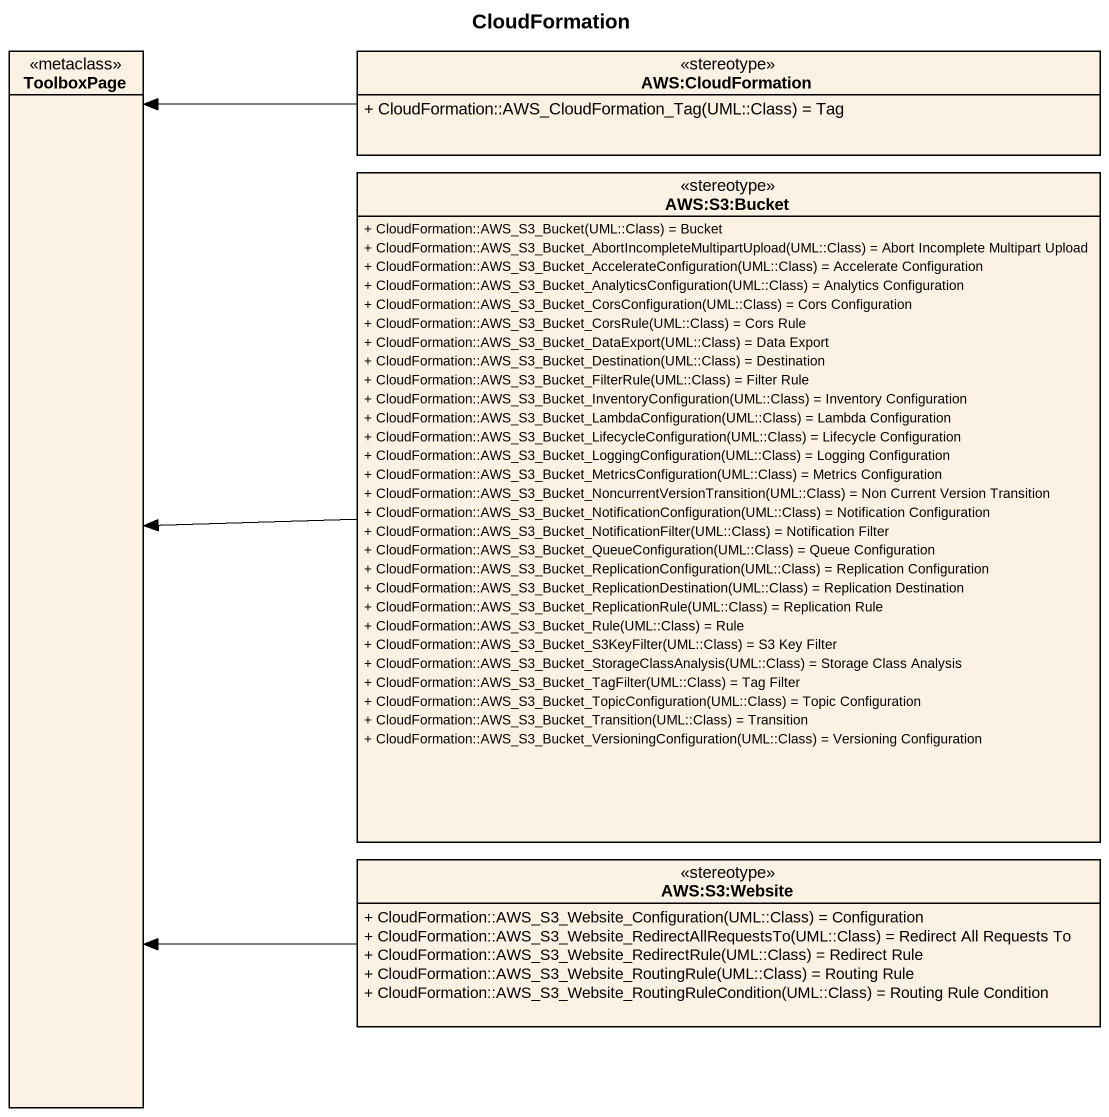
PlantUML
@startuml
title CloudFormation
hide circle
hide empty members
skinparam classAttributeIconSize 0
class ToolboxPage <<metaclass>>
class "AWS:CloudFormation" as AWS_CloudFormation <<stereotype>> {
  {field} + CloudFormation::AWS_CloudFormation_Tag(UML::Class) = Tag
}
class "AWS:S3:Bucket" as AWS_S3_Bucket <<stereotype>> {
  {field} + CloudFormation::AWS_S3_Bucket(UML::Class) = Bucket
  {field} + CloudFormation::AWS_S3_Bucket_AbortIncompleteMultipartUpload(UML::Class) = Abort Incomplete Multipart Upload
  {field} + CloudFormation::AWS_S3_Bucket_AccelerateConfiguration(UML::Class) = Accelerate Configuration
  {field} + CloudFormation::AWS_S3_Bucket_AnalyticsConfiguration(UML::Class) = Analytics Configuration
  {field} + CloudFormation::AWS_S3_Bucket_CorsConfiguration(UML::Class) = Cors Configuration
  {field} + CloudFormation::AWS_S3_Bucket_CorsRule(UML::Class) = Cors Rule
  {field} + CloudFormation::AWS_S3_Bucket_DataExport(UML::Class) = Data Export
  {field} + CloudFormation::AWS_S3_Bucket_Destination(UML::Class) = Destination
  {field} + CloudFormation::AWS_S3_Bucket_FilterRule(UML::Class) = Filter Rule
  {field} + CloudFormation::AWS_S3_Bucket_InventoryConfiguration(UML::Class) = Inventory Configuration
  {field} + CloudFormation::AWS_S3_Bucket_LambdaConfiguration(UML::Class) = Lambda Configuration
  {field} + CloudFormation::AWS_S3_Bucket_LifecycleConfiguration(UML::Class) = Lifecycle Configuration
  {field} + CloudFormation::AWS_S3_Bucket_LoggingConfiguration(UML::Class) = Logging Configuration
  {field} + CloudFormation::AWS_S3_Bucket_MetricsConfiguration(UML::Class) = Metrics Configuration
  {field} + CloudFormation::AWS_S3_Bucket_NoncurrentVersionTransition(UML::Class) = Non Current Version Transition
  {field} + CloudFormation::AWS_S3_Bucket_NotificationConfiguration(UML::Class) = Notification Configuration
  {field} + CloudFormation::AWS_S3_Bucket_NotificationFilter(UML::Class) = Notification Filter
  {field} + CloudFormation::AWS_S3_Bucket_QueueConfiguration(UML::Class) = Queue Configuration
  {field} + CloudFormation::AWS_S3_Bucket_ReplicationConfiguration(UML::Class) = Replication Configuration
  {field} + CloudFormation::AWS_S3_Bucket_ReplicationDestination(UML::Class) = Replication Destination
  {field} + CloudFormation::AWS_S3_Bucket_ReplicationRule(UML::Class) = Replication Rule
  {field} + CloudFormation::AWS_S3_Bucket_Rule(UML::Class) = Rule
  {field} + CloudFormation::AWS_S3_Bucket_S3KeyFilter(UML::Class) = S3 Key Filter
  {field} + CloudFormation::AWS_S3_Bucket_StorageClassAnalysis(UML::Class) = Storage Class Analysis
  {field} + CloudFormation::AWS_S3_Bucket_TagFilter(UML::Class) = Tag Filter
  {field} + CloudFormation::AWS_S3_Bucket_TopicConfiguration(UML::Class) = Topic Configuration
  {field} + CloudFormation::AWS_S3_Bucket_Transition(UML::Class) = Transition
  {field} + CloudFormation::AWS_S3_Bucket_VersioningConfiguration(UML::Class) = Versioning Configuration
}
class "AWS:S3:Website" as AWS_S3_Website <<stereotype>> {
  {field} + CloudFormation::AWS_S3_Website_Configuration(UML::Class) = Configuration
  {field} + CloudFormation::AWS_S3_Website_RedirectAllRequestsTo(UML::Class) = Redirect All Requests To
  {field} + CloudFormation::AWS_S3_Website_RedirectRule(UML::Class) = Redirect Rule
  {field} + CloudFormation::AWS_S3_Website_RoutingRule(UML::Class) = Routing Rule
  {field} + CloudFormation::AWS_S3_Website_RoutingRuleCondition(UML::Class) = Routing Rule Condition
}
AWS_CloudFormation --> ToolboxPage
AWS_S3_Bucket -left-> ToolboxPage
AWS_S3_Website -left-> ToolboxPage
@enduml
